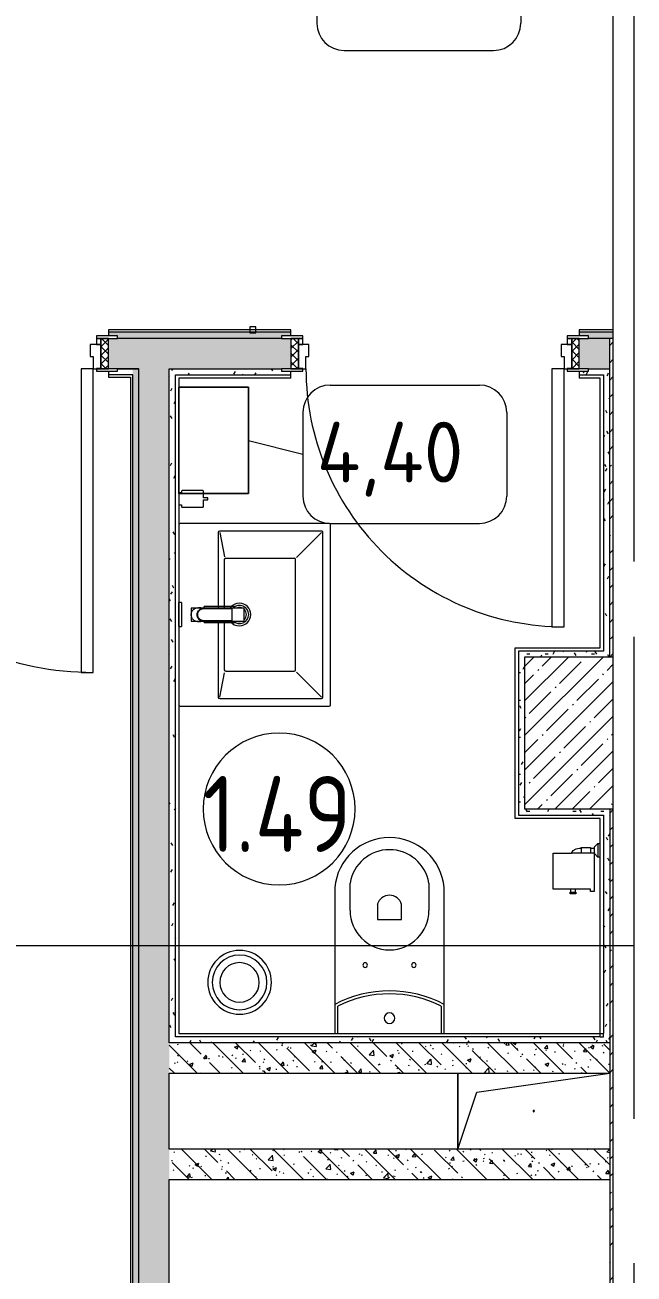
# Model space of a CAD drawing. Header units: millimetres. Extents: x 35840 to 252964, y -8553 to 29000.
# Drawn here: x 82555 to 84560, y 17068 to 21182 of the extents above; entities that cross this region are included whole.
import ezdxf

# ---------------------------------------------------------------- set-up
doc = ezdxf.new("R2010")
doc.units = ezdxf.units.MM
doc.linetypes.add('Осевая', pattern=[3175, 635, -476.25, 1587.5, -476.25])
for name, color, linetype, lineweight in [('0-1', 7, 'Continuous', 9), ('A-AREA-IDEN', 7, 'Continuous', 9), ('A-DETL-GENF', 7, 'Continuous', 9), ('A-DOOR', 7, 'Continuous', 9), ('A-DOOR-FRAM-2', 7, 'Continuous', 9), ('A-GENM', 7, 'Continuous', 9), ('A-WALL', 7, 'Continuous', 9), ('I-FURN-IDEN', 7, 'Continuous', 9), ('I-WALL', 7, 'Continuous', 9), ('P-SANR-FIXT-2', 7, 'Continuous', 13), ('S-COLS', 7, 'Continuous', 9), ('Оси', 7, 'Continuous', 9), ('Оси-2', 7, 'Осевая', 9)]:
    doc.layers.add(name, color=color, linetype=linetype, lineweight=lineweight)
for name, color, linetype, lineweight, true_color in [('A-DOOR-1', 7, 'Continuous', 9, 0xc0c0c0), ('A-DOOR-FRAM-1', 7, 'Continuous', 9, 0xc0c0c0), ('A-WALL-1', 9, 'Continuous', 9, 0x808080), ('A-WALL-FNSH-1', 9, 'Continuous', 9, 0x808080), ('I-FURN-1', 9, 'Continuous', 9, 0x808080), ('P-SANR-FIXT-1', 9, 'Continuous', 13, 0x808080)]:
    doc.layers.add(name, color=color, linetype=linetype, lineweight=lineweight, true_color=true_color)
doc.styles.add('GOST Common', font='GOST_Common.ttf', dxfattribs={"height": 200})
doc.styles.add('GOST Common_1', font='GOST_Common.ttf', dxfattribs={"width": 0.9, "height": 250})
pattern_1 = [(45, (600, 0), (-57.02463, 57.02463), []), (45, (657.025, 0), (-57.02463, 57.02463), [100.806, -20.161, 3.353, -16.808])]
pattern_2 = [(135, (600, 0), (-75.43415, -75.43415), [106.68, -17.78, 3.556, -17.78]), (135, (600, 75.39), (-75.43415, -75.43415), []), (50, (600, 0), (127.52922, -11.15758), [13.335, -146.685]), (355, (600, 0), (-24.66966, 133.74002), [10.668, -117.348]), (100.451, (610.63, -0.93), (102.85973, 122.58178), [11.333, -124.663]), (46.184, (600, 35.56), (189.75516, -29.43036), [20.002, -220.027]), (96.636, (615.81, 33.1), (166.1822, 173.1996), [17, -186.995]), (351.184, (600, 35.56), (166.18393, 173.19757), [16.002, -176.022]), (21, (617.78, 26.67), (106.13027, -71.58603), [13.335, -146.685]), (326, (617.78, 26.67), (43.26188, 128.93175), [10.668, -117.348]), (71.451, (626.62, 20.7), (149.39198, 57.34505), [11.333, -124.663]), (37.5, (600, 0), (2.162228, 59.188357), [3.353, -112.573, 3.353, -115.773, -117.792]), (37.5, (600, 0), (2.162228, 59.188357), [-235.052, 3.353, -114.44]), (7.5, (600, 0), (46.773857, 70.126152), [3.353, -64.567, 3.353, -109.906, -44.894]), (7.5, (600, 0), (46.773857, 70.126152), [-181.178, 3.353, -41.542]), (327.5, (560.35, 0), (94.91367, -4.010093), [3.353, -41.097, 3.353, -135.331, -184.023]), (327.5, (560.35, 0), (94.91367, -4.010093), [-183.134, 3.353, -180.67]), (317.5, (542.57, 0), (103.69057, 17.79882), [3.353, -54.432, 3.353, -88.748, -130.683]), (317.5, (542.57, 0), (103.69057, 17.79882), [-149.885, 3.353, -127.33])]
pattern_3 = [(0, (600, 0), (121.92, 30.48), [10.058, -81.382, 10.058, -81.382, -487.68]), (0, (600, 0), (121.92, 30.48), [-182.88, 10.058, -172.822, 10.058, -81.382, -213.36]), (0, (600, 0), (121.92, 30.48), [-457.2, 10.058, -50.902, 10.058, -142.342]), (120, (645.72, 15.24), (-87.356454, 90.345817), [10.058, -81.382, 10.058, -81.382, -487.68]), (120, (645.72, 15.24), (-87.356454, 90.345817), [-182.88, 10.058, -172.822, 10.058, -81.382, -213.36]), (120, (645.72, 15.24), (-87.356454, 90.345817), [-457.2, 10.058, -50.902, 10.058, -142.342]), (240, (660.96, 76.2), (-34.563546, -120.825817), [10.058, -81.382, 10.058, -81.382, -487.68]), (240, (660.96, 76.2), (-34.563546, -120.825817), [-182.88, 10.058, -172.822, 10.058, -81.382, -213.36]), (240, (660.96, 76.2), (-34.563546, -120.825817), [-457.2, 10.058, -50.902, 10.058, -142.342])]

# ---------------------------------------------------------------- blocks, each defined once
blk = doc.blocks.new('110_Дверь_СКБ_1Ст_Внутренняя1 - Д-11п 1100x2100h_кладовые _все__ коридор _между помещениями блока столовой__ моечные _все_ 2-32102277-План расстановки мебели и оборудования 1 этажа в осях 12-23')
at = {"layer": 'A-DOOR'}
h = blk.add_hatch(dxfattribs=at)
h.set_pattern_fill('FP_25', color=256, style=0, pattern_type=2)
h.set_pattern_definition([(135, (1751.41, 114.685), (-14.14214, -14.14214), []), (225, (1751.41, 114.685), (14.14214, -14.14214), [])])
h.paths.add_polyline_path([(562.5, -50), (562.5, 50), (537.5, 50), (537.5, -50)])
at = {"layer": 'A-DOOR-FRAM-2'}
h = blk.add_hatch(dxfattribs=at)
h.set_pattern_fill('FP_26', color=256, style=0, pattern_type=2)
h.set_pattern_definition([(45, (-371.384, 114.685), (-14.1421, 14.1421), []), (135, (-371.384, 114.685), (-14.1421, -14.1421), [])])
h.paths.add_polyline_path([(-512.5, -50), (-512.5, 50), (-537.5, 50), (-537.5, -50)])
at = {"layer": 'A-DOOR-1'}
for p, q in [((-487.5, 1050), (-487.5, 50)), ((-447.5, 1050), (-487.5, 1050)), ((-447.5, 50), (-447.5, 1050)), ((-487.5, 50), (-447.5, 50))]:
    blk.add_line(p, q, dxfattribs=at)
blk.add_arc((-487.5, 50), 1000, 360, 90, dxfattribs=at)
at = {"layer": 'A-DOOR-FRAM-1'}
for p, q in [((-497.5, 58), (-567.5, 58)), ((-567.5, 58), (-567.5, 50)), ((-567.5, 50), (-497.5, 50)), ((-512.5, 50), (-537.5, 50)), ((-537.5, 50), (-537.5, -50)), ((-487.5, 50), (-512.5, 50)), ((-512.5, 50), (-512.5, -30)), ((-512.5, -50), (-512.5, 50)), ((-497.5, 50), (-512.5, 50)), ((-512.5, 50), (-512.5, 49)), ((-512.5, 49), (-497.5, 49)), ((-497.5, 50), (-497.5, 58)), ((-497.5, 49), (-497.5, 50)), ((-487.5, 10), (-487.5, 50)), ((512.5, 50), (512.5, 10)), ((537.5, 50), (512.5, 50)), ((592.5, 58), (522.5, 58)), ((522.5, 58), (522.5, 50)), ((537.5, 50), (522.5, 50)), ((522.5, 50), (522.5, 49)), ((522.5, 50), (592.5, 50)), ((522.5, 49), (537.5, 49)), ((537.5, -30), (537.5, 50)), ((562.5, 50), (537.5, 50)), ((537.5, 50), (537.5, -50)), ((537.5, 49), (537.5, 50)), ((562.5, -50), (562.5, 50)), ((592.5, 50), (592.5, 58)), ((-477.5, 10), (-487.5, 10)), ((-477.5, -30), (-477.5, 10)), ((512.5, 10), (502.5, 10)), ((502.5, 10), (502.5, -30)), ((-512.5, -30), (-477.5, -30)), ((-497.5, -30), (-512.5, -30)), ((-512.5, -30), (-512.5, -50)), ((-497.5, -50), (-497.5, -30)), ((502.5, -30), (537.5, -30)), ((537.5, -30), (522.5, -30)), ((522.5, -30), (522.5, -50)), ((537.5, -50), (537.5, -30)), ((-497.5, -50), (-567.5, -50)), ((-567.5, -50), (-567.5, -58)), ((-567.5, -58), (-497.5, -58)), ((-537.5, -50), (-512.5, -50)), ((-512.5, -50), (-497.5, -50)), ((-497.5, -58), (-497.5, -50)), ((522.5, -50), (537.5, -50)), ((592.5, -50), (522.5, -50)), ((522.5, -50), (522.5, -58)), ((522.5, -58), (592.5, -58)), ((537.5, -50), (562.5, -50)), ((592.5, -58), (592.5, -50))]:
    blk.add_line(p, q, dxfattribs=at)
blk = doc.blocks.new('110_Дверь_СКБ_1Ст_Внутренняя1 - Д-7_п__950x2100h_Туалет-32105350-План расстановки мебели и оборудования 1 этажа в осях 12-23')
at = {"layer": 'A-DOOR'}
h = blk.add_hatch(dxfattribs=at)
h.set_pattern_fill('FP_23', color=256, style=0, pattern_type=2)
h.set_pattern_definition([(135, (1826.41, 114.685), (-14.14214, -14.14214), []), (225, (1826.41, 114.685), (14.14214, -14.14214), [])])
h.paths.add_polyline_path([(487.5, -50), (487.5, 50), (462.5, 50), (462.5, -50)])
at = {"layer": 'A-DOOR-FRAM-2'}
h = blk.add_hatch(dxfattribs=at)
h.set_pattern_fill('FP_24', color=256, style=0, pattern_type=2)
h.set_pattern_definition([(45, (-296.384, 114.685), (-14.1421, 14.1421), []), (135, (-296.384, 114.685), (-14.1421, -14.1421), [])])
h.paths.add_polyline_path([(-437.5, -50), (-437.5, 50), (-462.5, 50), (-462.5, -50)])
at = {"layer": 'A-DOOR-1'}
for p, q in [((-412.5, 900), (-412.5, 50)), ((-372.5, 900), (-412.5, 900)), ((-372.5, 50), (-372.5, 900)), ((-412.5, 50), (-372.5, 50))]:
    blk.add_line(p, q, dxfattribs=at)
blk.add_arc((-412.5, 50), 850, 360, 90, dxfattribs=at)
at = {"layer": 'A-DOOR-FRAM-1'}
for p, q in [((-422.5, 58), (-492.5, 58)), ((-492.5, 58), (-492.5, 50)), ((-492.5, 50), (-422.5, 50)), ((-437.5, 50), (-462.5, 50)), ((-462.5, 50), (-462.5, -50)), ((-412.5, 50), (-437.5, 50)), ((-437.5, 50), (-437.5, -30)), ((-437.5, -50), (-437.5, 50)), ((-422.5, 50), (-437.5, 50)), ((-437.5, 50), (-437.5, 49)), ((-437.5, 49), (-422.5, 49)), ((-422.5, 50), (-422.5, 58)), ((-422.5, 49), (-422.5, 50)), ((-412.5, 10), (-412.5, 50)), ((437.5, 50), (437.5, 10)), ((462.5, 50), (437.5, 50)), ((517.5, 58), (447.5, 58)), ((447.5, 58), (447.5, 50)), ((462.5, 50), (447.5, 50)), ((447.5, 50), (447.5, 49)), ((447.5, 50), (517.5, 50)), ((447.5, 49), (462.5, 49)), ((462.5, -30), (462.5, 50)), ((487.5, 50), (462.5, 50)), ((462.5, 50), (462.5, -50)), ((462.5, 49), (462.5, 50)), ((487.5, -50), (487.5, 50)), ((517.5, 50), (517.5, 58)), ((-402.5, 10), (-412.5, 10)), ((-402.5, -30), (-402.5, 10)), ((437.5, 10), (427.5, 10)), ((427.5, 10), (427.5, -30)), ((-437.5, -30), (-402.5, -30)), ((-422.5, -30), (-437.5, -30)), ((-437.5, -30), (-437.5, -50)), ((-422.5, -50), (-422.5, -30)), ((427.5, -30), (462.5, -30)), ((462.5, -30), (447.5, -30)), ((447.5, -30), (447.5, -50)), ((462.5, -50), (462.5, -30)), ((-422.5, -50), (-492.5, -50)), ((-492.5, -50), (-492.5, -58)), ((-492.5, -58), (-422.5, -58)), ((-462.5, -50), (-437.5, -50)), ((-437.5, -50), (-422.5, -50)), ((-422.5, -58), (-422.5, -50)), ((447.5, -50), (462.5, -50)), ((517.5, -50), (447.5, -50)), ((447.5, -50), (447.5, -58)), ((447.5, -58), (517.5, -58)), ((462.5, -50), (487.5, -50)), ((517.5, -58), (517.5, -50))]:
    blk.add_line(p, q, dxfattribs=at)
blk = doc.blocks.new('GM_Отверстие прямоугольное _в плите_ - Отверстие-V41-План расстановки мебели и оборудования 1 этажа в осях 12-23')
at = {"layer": 'A-GENM'}
for p, q in [((-250, -125), (-250, 125)), ((-250, 125), (-250, -125)), ((-187.5, 62.5), (250, 125)), ((-250, -125), (-187.5, 62.5))]:
    blk.add_line(p, q, dxfattribs=at)
for start, end in [(360, 180), (180, 360)]:
    blk.add_arc((0, 0), 2.5, start, end, dxfattribs=at)
blk = doc.blocks.new('BSC_Колонна _Прямоугольная - 500х500-V47-План расстановки мебели и оборудования 1 этажа в осях 12-23')
at = {"layer": 'S-COLS'}
h = blk.add_hatch(dxfattribs=at)
h.set_pattern_fill('FP_74', color=256, style=0, pattern_type=2)
h.set_pattern_definition([(45, (-83850, -18850), (-57.02463, 57.02463), []), (45, (-83792.975, -18850), (-57.02463, 57.02463), [100.806, -20.161, 3.353, -16.808])])
h.paths.add_polyline_path([(-250, -250), (40.7, -250), (40.7, 250), (-250, 250), (-250, -28.1)])
for p, q in [((40.7, 250), (-250, 250)), ((-250, 250), (-250, -250)), ((-250, -250), (40.7, -250))]:
    blk.add_line(p, q, dxfattribs=at)
blk = doc.blocks.new('WC Seat_2 with Cistern-Wall Based - 640 x 360mm-30580118-План расстановки мебели и оборудования 1 этажа в осях 12-23')
at = {"layer": 'P-SANR-FIXT-1'}
for p, q in [((-5, 410.5), (-5, 500.5)), ((255, 500.5), (255, 410.5)), ((-55, 485.5), (-55, 100.5)), ((305, 100.5), (305, 485.5)), ((85, 430.5), (85, 380.5)), ((165, 380.5), (165, 430.5)), ((85, 380.5), (165, 380.5)), ((-55, 100.5), (-55, 5.5)), ((-45, 5.5), (-45, 95.6)), ((295, 95.6), (295, 5.5)), ((305, 5.5), (305, 100.5))]:
    blk.add_line(p, q, dxfattribs=at)
for centre, radius, start, end in [((125, 469.8), 180.7, 4.9791, 175.0209), ((125, 478.7), 131.8, 9.5273, 170.4727), ((125, 418.8), 41.7, 16.2602, 163.7398), ((125, 410.5), 130, 180, 360), ((45, 230.5), 7.5, 0, 180), ((45, 230.5), 7.5, 180, 360), ((205, 230.5), 7.5, 0, 180), ((205, 230.5), 7.5, 180, 360), ((125, -237), 382.5, 61.9275, 118.0725), ((125, -247), 382.5, 63.6122, 116.3878), ((125, 55.5), 17.5, 0, 180), ((125, 55.5), 17.5, 180, 360)]:
    blk.add_arc(centre, radius, start, end, dxfattribs=at)
blk = doc.blocks.new('сифон - Для раковины-V234-План расстановки мебели и оборудования 1 этажа в осях 12-23')
at = {"layer": 'P-SANR-FIXT-1'}
for p, q in [((116.7, 26), (15, 26)), ((116.7, 26), (116.7, 22.5)), ((200, 40), (191.1, 40)), ((191.1, -40), (191.1, 40)), ((200, 40), (200, -40)), ((15, -26), (116.7, -26)), ((116.7, -20.6), (116.7, -26)), ((191.1, -40), (200, -40))]:
    blk.add_line(p, q, dxfattribs=at)
for start, end in [(46.114, 180), (180, 315)]:
    blk.add_arc((0, 0), 30, start, end, dxfattribs=at)
blk = doc.blocks.new('раковина - 400 x 500mm-V246-План расстановки мебели и оборудования 1 этажа в осях 12-23')
at = {"layer": 'P-SANR-FIXT-1'}
for p, q in [((-249.5, -5), (-249.5, -495)), ((352.5, -495), (352.5, -5)), ((-224.5, -135), (-224.5, -470)), ((31, -130), (-219.5, -130)), ((-219.5, -135), (-139.5, -151)), ((-134.5, -155), (-134.5, -380)), ((-126, -150), (-129.5, -150)), ((31, -150), (-126, -150)), ((322.5, -130), (73, -130)), ((233.5, -150), (73, -150)), ((238.5, -155), (238.5, -380)), ((322.5, -135), (242.8, -150.5)), ((327.5, -470), (327.5, -135)), ((-219.5, -470), (-137.6, -388.1)), ((-129.5, -385), (233.5, -385)), ((322.5, -470), (240.2, -387.7)), ((-219.5, -475), (322.5, -475)), ((-244.5, -500), (347.5, -500))]:
    blk.add_line(p, q, dxfattribs=at)
for centre, radius, start, end in [((-244.5, -5), 5, 90, 180), ((347.5, -5), 5, 0, 90), ((-219.5, -135), 5, 90, 180), ((-129.5, -155), 5, 90, 180), ((233.5, -155), 5, 0, 90), ((322.5, -135), 5, 0, 90), ((52.6, -199.9), 37.5, 127.0599, 180), ((52.6, -199.9), 37.5, 180, 360), ((52.6, -199.9), 23, 170.0836, 180), ((52.6, -199.9), 23, 180, 189.9158), ((52.6, -199.9), 37.5, 360, 54.9171), ((52.6, -199.9), 23, 360, 16.8017), ((52.6, -199.9), 23, 343.1959, 360), ((52.6, -199.9), 23, 225, 315), ((-129.5, -380), 5, 180, 270), ((233.5, -380), 5, 270, 360), ((-219.5, -470), 5, 180, 270), ((322.5, -470), 5, 270, 0), ((-244.5, -495), 5, 180, 270), ((347.5, -495), 5, 270, 0)]:
    blk.add_arc(centre, radius, start, end, dxfattribs=at)
blk = doc.blocks.new('смеситель для раковины - Default-30615600-План расстановки мебели и оборудования 1 этажа в осях 12-23')
at = {"layer": '0-1'}
for p, q in [((21, 151.6), (-21, 151.6)), ((20.3, 111.8), (-20.3, 111.8)), ((-22.8, 2.9), (-21.7, 15.4)), ((-20.7, 17.2), (-20.7, 16.7)), ((-20.3, 19.4), (-20.3, 15.8)), ((20.3, 15.8), (20.3, 19.4)), ((20.8, 16.7), (20.8, 17.2))]:
    blk.add_line(p, q, dxfattribs=at)
at = {"layer": '0-1', "flags": 128}
for points in [[(-21, 151.3), (-21, 147.9), (-21, 145.7), (-21, 145.2), (-21, 144.9), (-21, 144.8), (-21, 144.7), (-21, 144.7)], [(21, 89.1), (21, 88.6), (21, 88.3), (21, 88.3)], [(21.7, 15.4), (22.3, 8.3), (22.8, 2.9)]]:
    blk.add_lwpolyline(points, dxfattribs=at)
at = {"layer": 'P-SANR-FIXT-1'}
for p, q in [((21, 151.6), (-21, 151.6)), ((-21, 151.6), (-21, -23)), ((21, -23), (21, 151.6)), ((-20.3, 111.8), (-20.3, 111.8)), ((-20.3, 111.8), (-20.3, 109.7)), ((20.3, 109.7), (20.3, 111.8)), ((20.3, 111.8), (20.3, 111.8)), ((-21, -23), (21, -23))]:
    blk.add_line(p, q, dxfattribs=at)
at = {"layer": 'P-SANR-FIXT-1', "flags": 128}
for points in [[(-21, 144), (-21, 91), (-21, 37.9)], [(21, 37.9), (21, 91), (21, 144)], [(-20.3, 19.4), (-20.3, 60.2), (-20.3, 109.7)], [(20.3, 109.7), (20.3, 60.2), (20.3, 19.4)], [(-20.3, 15.8), (-20.3, 17.1), (-20.3, 18.4)], [(20.3, 18.4), (20.3, 17.1), (20.3, 15.8)], [(21, 17.1), (21, 22.3), (21, 27.5), (21, 32.7), (21, 37.9)], [(21, 15.1), (21, 15.6), (21, 16.1), (21, 16.6), (21, 17.1)], [(22.9, -1.8), (22.4, 2.9), (22, 7.6), (21.5, 12.3), (21.1, 17.1)], [(21.1, 17.1), (21.5, 12.3), (22, 7.6), (22.4, 2.9), (22.9, -1.8)]]:
    blk.add_lwpolyline(points, dxfattribs=at)
at = {"layer": 'P-SANR-FIXT-1'}
for centre, major_axis, ratio, start_param, end_param in [((-9809.3, 72.1), (-9788.3, 0.5), 0.986286, 3.135948, 3.138103), ((0, 17.2), (20.8, 0), 0.98634, 3.060685, 3.141593), ((0, 17.2), (20.8, 0), 0.98634, 3.141593, 3.395551), ((0, 17.2), (20.8, 0), 0.98634, 3.707105, 3.769911), ((0, 17.2), (20.8, 0), 0.98634, 5.654867, 5.717635), ((0, 17.2), (-20.8, 0), 0.98634, 2.887544, 3.141593), ((0, 17.2), (20.8, 0), 0.98634, 0, 0.080911), ((0, 17.2), (20.8, 0), 0.98634, 4.154533, 5.270098)]:
    blk.add_ellipse(centre, major_axis=major_axis, ratio=ratio, start_param=start_param, end_param=end_param, dxfattribs=at)
for points, knots in [([(-21, 151.6), (-21, 151.7), (-21, 151.5), (-21, 150.5), (-21, 148.7), (-21, 146.9), (-21, 145.2), (-21, 144.4), (-21, 144)], [0.4444444, 0.4444444, 0.4444444, 0.4444444, 0.5555556, 0.6666667, 0.7777778, 0.8888889, 0.9444444, 1, 1, 1, 1]), ([(21, 144), (21, 144.4), (21, 145.2), (21, 146.9), (21, 148.7), (21, 150.5), (21, 151.5), (21, 151.7), (21, 151.6)], [0, 0, 0, 0, 0.0555556, 0.1111111, 0.2222222, 0.3333333, 0.4444444, 0.5555556, 0.5555556, 0.5555556, 0.5555556]), ([(-21.8, 13.9), (-21.8, 14.6), (-21.7, 16.1), (-21.6, 18.9), (-21.5, 22.1), (-21.5, 25.2), (-21.4, 27.9), (-21.4, 30), (-21.4, 31.8), (-21.3, 33.4), (-21.3, 34.5), (-21.3, 35.6), (-21.3, 37), (-21.3, 38.7), (-21.2, 41), (-21.2, 44.2), (-21.2, 48.8), (-21.1, 54.3), (-21.1, 59.3), (-21.1, 63.2), (-21.1, 66.1), (-21.1, 68.8), (-21.1, 72.5), (-21, 78.9), (-21, 84.5), (-21, 88.1)], [0, 0, 0, 0, 0.083333, 0.166667, 0.25, 0.333333, 0.375, 0.416667, 0.458333, 0.479167, 0.5, 0.520833, 0.541667, 0.583333, 0.625, 0.666667, 0.708333, 0.75, 0.791667, 0.8125, 0.833333, 0.854167, 0.875, 0.916667, 1, 1, 1, 1]), ([(21, 88.1), (21, 84.5), (21, 78.9), (21.1, 72.5), (21.1, 68.8), (21.1, 66.1), (21.1, 63.2), (21.1, 59.3), (21.2, 54.3), (21.2, 48.8), (21.2, 44.2), (21.3, 41), (21.3, 38.7), (21.3, 37), (21.3, 35.6), (21.3, 34.5), (21.3, 33.4), (21.4, 31.8), (21.4, 30), (21.4, 27.9), (21.5, 25.2), (21.5, 22.1), (21.6, 18.9), (21.7, 16.1), (21.8, 14.6), (21.8, 13.9)], [0, 0, 0, 0, 0.083333, 0.125, 0.145833, 0.166667, 0.1875, 0.208333, 0.25, 0.291667, 0.333333, 0.375, 0.416667, 0.458333, 0.479167, 0.5, 0.520833, 0.541667, 0.583333, 0.625, 0.666667, 0.75, 0.833333, 0.916667, 1, 1, 1, 1]), ([(-21.1, 17.1), (-21.2, 16.5), (-21.3, 15.4), (-21.5, 13.7), (-21.6, 11.8), (-21.9, 9.3), (-22.1, 7.6), (-22.4, 5.3), (-22.6, 3), (-22.8, 1.4), (-22.9, 0.3)], [0, 0, 0, 0, 0.1, 0.2, 0.3, 0.4, 0.6, 0.7, 0.8, 1, 1, 1, 1]), ([(-22.6, 3.6), (-22.6, 3.8), (-22.5, 4.4), (-22.4, 5.5), (-22.3, 6.9), (-22.2, 8.4), (-22, 10.9), (-21.9, 12.9), (-21.8, 13.9)], [0.3178487, 0.3178487, 0.3178487, 0.3178487, 0.375, 0.5, 0.625, 0.75, 0.875, 1, 1, 1, 1]), ([(21, 15.1), (20.9, 14), (20.5, 11.7), (19.3, 8.5), (17.6, 5.5), (14.8, 1.9), (11.1, -0.9), (6.8, -2.8), (3.4, -3.6), (0, -3.8), (-4.5, -3.5), (-10.1, -1.7), (-14.7, 1.9), (-17.6, 5.5), (-19.3, 8.4), (-20.5, 11.7), (-20.9, 13.9), (-21, 15)], [0, 0, 0, 0, 0.055556, 0.111111, 0.166667, 0.222222, 0.333333, 0.388889, 0.444444, 0.5, 0.555556, 0.666667, 0.777778, 0.833333, 0.888889, 0.944444, 1, 1, 1, 1]), ([(20.3, 19.4), (20.3, 18.2), (20.2, 15.9), (19.3, 12.3), (18, 9.6), (16.8, 7.5), (15.7, 6), (14.5, 4.7), (12.8, 3), (10.4, 1.2), (7.1, -0.4), (2.4, -1.7), (-2.5, -1.7), (-7.1, -0.4), (-10.9, 1.5), (-13.6, 3.7), (-15.4, 5.7), (-16.5, 7.1), (-17.7, 9), (-18.9, 11.5), (-20, 15), (-20.3, 17.7), (-20.3, 19.4)], [0, 0, 0, 0, 0.055556, 0.111111, 0.166667, 0.194444, 0.222222, 0.25, 0.277778, 0.333333, 0.388889, 0.444444, 0.555556, 0.611111, 0.666667, 0.75, 0.770833, 0.791667, 0.833333, 0.875, 0.916667, 1, 1, 1, 1]), ([(20.3, 15.8), (20.3, 13.7), (19.8, 10.7), (17.9, 6.9), (16.3, 4.7), (14.8, 3.1), (13, 1.5), (11.1, 0.2), (9, -0.8), (7.3, -1.5), (5.5, -2), (3.6, -2.4), (1.4, -2.7), (-0.9, -2.7), (-3.3, -2.5), (-5.5, -2), (-7.7, -1.3), (-9.8, -0.4), (-11.7, 0.6), (-13.5, 1.9), (-15.1, 3.4), (-16.9, 5.4), (-19.5, 9.5), (-20.3, 13.2), (-20.3, 15.8)], [0, 0, 0, 0, 0.111111, 0.166667, 0.222222, 0.25, 0.277778, 0.333333, 0.361111, 0.388889, 0.416667, 0.444444, 0.479167, 0.513889, 0.548611, 0.583333, 0.618056, 0.652778, 0.6875, 0.722222, 0.756944, 0.791667, 0.861111, 1, 1, 1, 1]), ([(21.1, 19.2), (21.3, 18.6), (21.7, 16.8), (21.8, 15.1), (21.8, 13.9)], [0.8206896, 0.8206896, 0.8206896, 0.8206896, 0.8888889, 1, 1, 1, 1]), ([(21.1, 17.1), (21.1, 16.7), (21.2, 16), (21.3, 15), (21.4, 13.9), (21.6, 12.5), (21.8, 10.8), (22, 8.7), (22.2, 6.9), (22.4, 5.5), (22.5, 4.5), (22.6, 3.4), (22.7, 2.4), (22.8, 1.5), (22.9, 0.8), (22.9, 0.4), (22.9, 0.3)], [0, 0, 0, 0, 0.0625, 0.125, 0.1875, 0.25, 0.375, 0.5, 0.625, 0.6875, 0.75, 0.8125, 0.875, 0.9375, 0.96875, 1, 1, 1, 1]), ([(21.8, 13.9), (21.8, 13.3), (21.9, 11.9), (22, 10), (22.2, 8.4), (22.2, 7.3), (22.3, 6.4), (22.4, 5.2), (22.6, 3.7), (22.8, 2), (22.9, 0.8), (22.9, 0.3)], [0, 0, 0, 0, 0.083333, 0.166667, 0.25, 0.333333, 0.416667, 0.5, 0.666667, 0.833333, 1, 1, 1, 1]), ([(22.1, 7), (22.2, 6.5), (22.8, 4.3), (23, 2), (22.9, 0.3)], [0.8, 0.8, 0.8, 0.8, 0.85, 1, 1, 1, 1]), ([(22.9, -1.8), (22.6, -4.5), (21.7, -8.2), (19.1, -12.8), (16.7, -15.9), (13.7, -18.5), (10.4, -20.6), (6.8, -22.1), (3.4, -22.8), (0.5, -23), (-2.9, -22.9), (-6.8, -22.1), (-10.7, -20.5), (-13.4, -18.7), (-15.3, -17.2), (-17, -15.4), (-19, -12.9), (-20.6, -10.1), (-21.5, -8), (-21.7, -7.4)], [0, 0, 0, 0, 0.1111111, 0.1666667, 0.2222222, 0.2777778, 0.3333333, 0.3888889, 0.4444444, 0.4791667, 0.5138889, 0.5833333, 0.6527778, 0.6875, 0.7222222, 0.7569444, 0.7916667, 0.8611111, 0.8888889, 0.8888889, 0.8888889, 0.8888889])]:
    blk.add_open_spline(points, degree=3, knots=knots, dxfattribs=at)
for points in [[(-22.9, 0.3), (-23, 2.1), (-22.8, 3.8), (-22.4, 5.5)], [(-21.8, 13.9), (-21.8, 15.7), (-21.5, 17.5), (-21.1, 19.2)], [(-21.1, 17.1), (-21.1, 16.7), (-21.1, 16), (-21, 15.3), (-21, 15)], [(21, 37.9), (21, 36.1), (21, 32.7), (21.1, 27.5), (21.1, 22.3), (21.1, 18.8), (21.1, 17.1)], [(21.1, 17.1), (21.1, 16.7), (21.1, 16.1), (21, 15.4), (21, 15.1)], [(22.9, 0.3), (22.8, 1.7), (22.5, 4.5), (22, 8.7), (21.5, 12.9), (21.2, 15.7), (21.1, 17.1)], [(22.9, 0.3), (22.9, -0.1), (22.9, -0.4), (22.9, -0.8)]]:
    blk.add_open_spline(points, degree=3, dxfattribs=at)
blk = doc.blocks.new('мусорная корзина - Round_ Metal-30590745-План расстановки мебели и оборудования 1 этажа в осях 12-23')
at = {"layer": 'P-SANR-FIXT-1'}
for radius, start, end in [(105, 0, 180), (90, 360, 180), (65, 0, 180), (105, 180, 360), (90, 180, 360), (65, 180, 360)]:
    blk.add_arc((0, 0), radius, start, end, dxfattribs=at)
blk = doc.blocks.new('TOY_Диспансер мыло - Дозатор Elegance new 11654 019001 хром-V247-План расстановки мебели и оборудования 1 этажа в осях 12-23')
at = {"layer": 'A-GENM'}
for p, q in [((97.5, 84.7), (97.5, 17)), ((107.5, 86.7), (99.5, 86.7)), ((122.2, 86.7), (107.5, 86.7)), ((127.9, 101.6), (122.2, 101.6)), ((122.2, 101.6), (122.2, 86.7)), ((127.9, 86.7), (127.9, 101.6)), ((150.5, 86.7), (127.9, 86.7)), ((152.5, 17), (152.5, 84.7)), ((99.5, 15), (105, 15)), ((105, 15), (105, 5.5)), ((145, 5.5), (145, 15)), ((145, 15), (150.5, 15))]:
    blk.add_line(p, q, dxfattribs=at)
for centre, start, end in [((99.5, 84.7), 90, 180), ((150.5, 84.7), 360, 90), ((99.5, 17), 180, 270), ((150.5, 17), 270, 360)]:
    blk.add_arc(centre, 2, start, end, dxfattribs=at)
blk = doc.blocks.new('Sanitary_Toilet-Accessories_Gessi_Wall-mounted-paper-roll-holder-65449 - Chrome-V255-План расстановки мебели и оборудования 1 этажа в осях 12-23')
at = {"layer": 'A-DETL-GENF'}
for p, q in [((67725.5, 248.5), (67725.5, 305.7)), ((67725.5, 305.7), (67844.5, 305.7)), ((67844.5, 305.7), (67844.5, 245.4)), ((67710.5, 231.5), (67710.5, 250.5)), ((67710.5, 250.5), (67716.5, 250.5)), ((67716.5, 250.5), (67716.5, 248.5)), ((67716.5, 248.5), (67716.5, 233.5)), ((67716.5, 248.5), (67725.5, 248.5)), ((67725.5, 233.5), (67725.5, 248.5)), ((67716.5, 231.5), (67710.5, 231.5)), ((67725.5, 233.5), (67716.5, 233.5)), ((67716.5, 233.5), (67716.5, 231.5)), ((67725.5, 182.7), (67725.5, 233.5)), ((67844.5, 170), (67844.5, 245.4)), ((67844.5, 245.4), (67852.9, 239.9)), ((67861.5, 213.5), (67844.5, 213.5)), ((67852.9, 239.9), (67859.3, 230.3)), ((67859.3, 230.3), (67861.5, 219)), ((67861.5, 219), (67861.5, 213.5)), ((67861.5, 213.5), (67863, 213.5)), ((67863, 213.5), (67863, 183.5)), ((67718, 170.7), (67718, 182.7)), ((67718, 182.7), (67725.5, 182.7)), ((67844.5, 170.7), (67718, 170.7)), ((67831.6, 159), (67843, 170)), ((67843, 170), (67846.5, 170)), ((67861.5, 183.5), (67844.5, 183.5)), ((67846.5, 170), (67844.5, 170.7)), ((67844.5, 170), (67863, 170)), ((67863, 183.5), (67861.5, 183.5)), ((67861.5, 183.5), (67861.5, 170)), ((67861.5, 170), (67865, 170)), ((67865, 170), (67876.4, 159)), ((67831.5, 151), (67831.6, 159)), ((67876.4, 159), (67831.6, 159)), ((67876.4, 159), (67876.5, 151))]:
    blk.add_line(p, q, dxfattribs=at)
blk = doc.blocks.new('DET_L_Линия разрыва - М100-30654842-План расстановки мебели и оборудования 1 этажа в осях 12-23')
at = {"layer": 'A-DETL-GENF'}
blk.add_line((24079.7, 0), (12339.9, 0), dxfattribs=at)
blk = doc.blocks.new('Марка_Мебель - В прямоуг_Balcon_Марка-25523697-План расстановки мебели и оборудования 1 этажа в осях 12-23')
at = {"layer": 'I-FURN-IDEN'}
for p, q in [((-2.455, 2.278), (2.455, 2.278)), ((-3.355, 1.378), (-3.355, -1.384)), ((3.355, 1.378), (3.355, -1.378)), ((-2.461, -2.278), (2.455, -2.278))]:
    blk.add_line(p, q, dxfattribs=at)
for centre, radius, start, end in [((-2.455, 1.378), 0.9, 90, 180), ((2.455, 1.378), 0.9, 0, 90), ((-2.461, -1.384), 0.893, 180, 270), ((2.455, -1.378), 0.9, 270, 0)]:
    blk.add_arc(centre, radius, start, end, dxfattribs=at)
blk = doc.blocks.new('Марка_Помещения - Номер-25198446-План расстановки мебели и оборудования 1 этажа в осях 12-23')
at = {"layer": 'A-AREA-IDEN'}
for start, end in [(360, 180), (180, 360)]:
    blk.add_arc((0, 0), 2.5, start, end, dxfattribs=at)

msp = doc.modelspace()

# ---------------------------------------------------------------- hatches: boundary and pattern name
at = {"layer": 'I-WALL'}
h = msp.add_hatch(dxfattribs=at)
h.set_pattern_fill('FP_85', color=256, style=0, pattern_type=2)
h.set_pattern_definition(pattern_3)
h.paths.add_polyline_path([(84410, 20150), (84490.7, 20150.2), (84490.7, 20170), (84380, 20170), (84380, 20158), (84410, 20158)])
h.paths.add_polyline_path([(83370.4, 20150), (83400, 20151), (83400, 20158), (83430, 20158), (83430, 20170), (82830, 20170), (82830, 20158), (82860, 20158), (82860, 20150)])
h.paths.add_polyline_path([(81700, 20150), (81700, 20158), (81730, 20158), (81730, 20170), (80550, 20170), (80550, 20158), (80580, 20158), (80580, 20150), (81550, 20150)])
h.paths.add_polyline_path([(78679.8, 20150), (79420, 20150.8), (79420, 20158), (79450, 20158), (79450, 20170), (78679.8, 20170)])
h = msp.add_hatch(dxfattribs=at)
h.set_pattern_fill('FP_22', color=256, style=0, pattern_type=2)
h.set_pattern_definition(pattern_2)
h.paths.add_polyline_path([(84380, 20050), (84480, 20050), (84480, 20150), (84380, 20150)])
h.paths.add_polyline_path([(82830, 20050), (83430, 20050), (83430, 20150), (82830, 20150)])
h.paths.add_polyline_path([(81700, 20050), (81730, 20050), (81730, 20150), (81550, 20150), (81550, 20050)])
h = msp.add_hatch(dxfattribs=at)
h.set_pattern_fill('FP_1', color=256, style=0, pattern_type=2)
h.set_pattern_definition(pattern_1)
h.paths.add_polyline_path([(84490.7, 19100), (84490.7, 20150), (84480, 20150), (84480, 19100)])
h = msp.add_hatch(dxfattribs=at)
h.set_pattern_fill('FP_85', color=256, style=0, pattern_type=2)
h.set_pattern_definition(pattern_3)
h.paths.add_polyline_path([(82902, 20030), (82910, 20030), (82910, 20050), (82860, 20050), (82860, 20042), (82830, 20042), (82830, 20030), (82860, 20030)])
h.paths.add_polyline_path([(81730, 20030), (81730, 20042), (81700, 20042), (81700, 20050), (81570, 20050), (81570, 20030), (81700, 20030)])
h = msp.add_hatch(dxfattribs=at)
h.set_pattern_fill('FP_85', color=256, style=0, pattern_type=2)
h.set_pattern_definition(pattern_3)
h.paths.add_polyline_path([(82910, 15270), (82930, 15270), (82930, 20050), (82910, 20050), (82910, 15278)])
h = msp.add_hatch(dxfattribs=at)
h.set_pattern_fill('FP_22', color=256, style=0, pattern_type=2)
h.set_pattern_definition(pattern_2)
h.paths.add_polyline_path([(83030, 15250), (83030, 20050), (82930, 20050), (82930, 15250)])
h = msp.add_hatch(dxfattribs=at)
h.set_pattern_fill('FP_85', color=256, style=0, pattern_type=2)
h.set_pattern_definition(pattern_3)
h.paths.add_polyline_path([(84480, 20030), (84480, 20050), (84410, 20050), (84410, 20042), (84380, 20042), (84380, 20030), (84460, 20030)])
h.paths.add_polyline_path([(83030, 20030), (83430, 20030), (83430, 20042), (83400, 20042), (83400, 20050), (83030, 20050)])
h = msp.add_hatch(dxfattribs=at)
h.set_pattern_fill('FP_85', color=256, style=0, pattern_type=2)
h.set_pattern_definition(pattern_3)
h.paths.add_polyline_path([(83050, 17830), (83050, 20030), (83030, 20030), (83030, 17830)])
h = msp.add_hatch(dxfattribs=at)
h.set_pattern_fill('FP_85', color=256, style=0, pattern_type=2)
h.set_pattern_definition(pattern_3)
h.paths.add_polyline_path([(84480, 19120), (84480, 20030), (84460, 20030), (84460, 19120)])
h = msp.add_hatch(dxfattribs=at)
h.set_pattern_fill('FP_85', color=256, style=0, pattern_type=2)
h.set_pattern_definition(pattern_3)
h.paths.add_polyline_path([(84180, 18600), (84200, 18600), (84200, 19120), (84180, 19120), (84180, 18821.9)])
h = msp.add_hatch(dxfattribs=at)
h.set_pattern_fill('FP_85', color=256, style=0, pattern_type=2)
h.set_pattern_definition(pattern_3)
h.paths.add_polyline_path([(84200, 19100), (84480, 19100), (84480, 19120), (84200, 19120)])
h = msp.add_hatch(dxfattribs=at)
h.set_pattern_fill('FP_85', color=256, style=0, pattern_type=2)
h.set_pattern_definition(pattern_3)
h.paths.add_polyline_path([(84460, 18580), (84460, 18600), (84180, 18600), (84180, 18580), (84457.4, 18580)])
h = msp.add_hatch(dxfattribs=at)
h.set_pattern_fill('FP_85', color=256, style=0, pattern_type=2)
h.set_pattern_definition(pattern_3)
h.paths.add_polyline_path([(84460, 17850), (84480, 17850), (84480, 18600), (84460, 18600), (84460, 18304.8)])
h = msp.add_hatch(dxfattribs=at)
h.set_pattern_fill('FP_1', color=256, style=0, pattern_type=2)
h.set_pattern_definition(pattern_1)
h.paths.add_polyline_path([(84490.7, 15650), (84490.7, 18600), (84480, 18600), (84480, 15650)])
h = msp.add_hatch(dxfattribs=at)
h.set_pattern_fill('FP_22', color=256, style=0, pattern_type=2)
h.set_pattern_definition(pattern_2)
h.paths.add_polyline_path([(84480, 17730), (84480, 17830), (83030, 17830), (83030, 17730), (83370.4, 17730)])
h = msp.add_hatch(dxfattribs=at)
h.set_pattern_fill('FP_85', color=256, style=0, pattern_type=2)
h.set_pattern_definition(pattern_3)
h.paths.add_polyline_path([(84480, 17830), (84480, 17850), (83050, 17850), (83050, 17830), (83370.4, 17830)])
h = msp.add_hatch(dxfattribs=at)
h.set_pattern_fill('FP_22', color=256, style=0, pattern_type=2)
h.set_pattern_definition(pattern_2)
h.paths.add_polyline_path([(84480, 17380), (84480, 17480), (83030, 17480), (83030, 17380), (83370.4, 17380)])

# ---------------------------------------------------------------- linework, layer by layer
at = {"layer": 'A-WALL'}
for p, q in [((83400, 20150), (82860, 20150)), ((84490.7, 20150), (84410, 20150)), ((83030, 20050), (83400, 20050)), ((84410, 20050), (84480, 20050)), ((82910, 20030), (82830, 20030)), ((82910, 15270), (82910, 20030))]:
    msp.add_line(p, q, dxfattribs=at)
at = {"layer": 'A-WALL-1'}
for p, q in [((83430, 20170), (82830, 20170)), ((82830, 20170), (82830, 20158)), ((83430, 20158), (83430, 20170)), ((84490.7, 20170), (84380, 20170)), ((84380, 20170), (84380, 20158)), ((84480, 19100), (84480, 20150)), ((82830, 20042), (82830, 20030)), ((82860, 20050), (82930, 20050)), ((82930, 20050), (82860, 20050)), ((82930, 15250), (82930, 20050)), ((83030, 17830), (83030, 20050)), ((83430, 20030), (83430, 20042)), ((84380, 20042), (84380, 20030)), ((83050, 20030), (83430, 20030)), ((83050, 17850), (83050, 20030)), ((84380, 20030), (84460, 20030)), ((84460, 20030), (84460, 19120)), ((84180, 19120), (84180, 18580)), ((84460, 19120), (84180, 19120)), ((84480, 18600), (84480, 15650)), ((84180, 18580), (84460, 18580)), ((84460, 18580), (84460, 17861)), ((84480, 17830), (83030, 17830)), ((84449, 17850), (83050, 17850)), ((83030, 17730), (84480, 17730)), ((83030, 17480), (83030, 17730)), ((84480, 17480), (83030, 17480)), ((83030, 17380), (84480, 17380)), ((83030, 15250), (83030, 17380))]:
    msp.add_line(p, q, dxfattribs=at)
at = {"layer": 'A-WALL-FNSH-1'}
for p, q in [((83430, 20178), (82830, 20178)), ((82830, 20178), (82830, 20170)), ((83315.5, 20188), (83295.5, 20188)), ((83295.5, 20188), (83295.5, 20168)), ((83295.5, 20168), (83315.5, 20168)), ((83315.5, 20168), (83315.5, 20188)), ((83430, 20170), (83430, 20178)), ((84490.7, 20178), (84380, 20178)), ((84380, 20178), (84380, 20170)), ((82830, 20030), (82830, 20022)), ((82830, 20022), (82902, 20022)), ((82902, 20022), (82902, 15278))]:
    msp.add_line(p, q, dxfattribs=at)
at = {"layer": 'I-FURN-1'}
for p, q in [((83290.9, 19989), (83060.9, 19989)), ((83060.9, 19989), (83060.9, 19639)), ((83061, 19989), (83290.9, 19989)), ((83290.9, 19639), (83290.9, 19989)), ((83290.9, 19989), (83290.9, 19639)), ((83060.9, 19639), (83290.9, 19639)), ((83290.9, 19639), (83061, 19639))]:
    msp.add_line(p, q, dxfattribs=at)
at = {"layer": 'I-FURN-IDEN'}
msp.add_line((83290.9, 19814), (83469.8, 19768.3), dxfattribs=at)
at = {"layer": 'I-WALL'}
for p, q in [((83061, 20019), (83061, 17861)), ((83430, 20019), (83061, 20019)), ((83430, 20019), (83430, 20030)), ((84380, 20030), (84380, 20019)), ((84449, 20019), (84380, 20019)), ((84449, 19131), (84449, 20019)), ((84169, 18569), (84169, 19131)), ((84169, 19131), (84449, 19131)), ((84449, 18569), (84169, 18569)), ((84449, 17850), (84449, 18569)), ((83061, 17861), (84460, 17861)), ((84460, 17850), (84460, 17861)), ((84449, 17850), (84460, 17850))]:
    msp.add_line(p, q, dxfattribs=at)
at = {"layer": 'Оси'}
for p, q in [((84560, 19415.1), (84560, 21915.1)), ((82060, 18150), (84560, 18150))]:
    msp.add_line(p, q, dxfattribs=at)
at = {"layer": 'Оси-2'}
msp.add_line((84560, 593.7), (84560, 19415.1), dxfattribs=at)

# ---------------------------------------------------------------- block references
at = {"layer": 'A-AREA-IDEN', "xscale": 99.99999999999993, "yscale": 99.99999999999993, "zscale": 99.99999999999993}
msp.add_blockref('Марка_Помещения - Номер-25198446-План расстановки мебели и оборудования 1 этажа в осях 12-23', (83391.7, 18600), dxfattribs=at)
at = {"layer": 'A-DETL-GENF', "rotation": 90.00000000000031}
msp.add_blockref('DET_L_Линия разрыва - М100-30654842-План расстановки мебели и оборудования 1 этажа в осях 12-23', (84490.7, 3301.1), dxfattribs=at)
at = {"layer": 'A-DOOR-1', "rotation": 180}
for name, p in [('110_Дверь_СКБ_1Ст_Внутренняя1 - Д-11п 1100x2100h_кладовые _все__ коридор _между помещениями блока столовой__ моечные _все_ 2-32102277-План расстановки мебели и оборудования 1 этажа в осях 12-23', (82292.5, 20100)), ('110_Дверь_СКБ_1Ст_Внутренняя1 - Д-7_п__950x2100h_Туалет-32105350-План расстановки мебели и оборудования 1 этажа в осях 12-23', (83917.5, 20100))]:
    msp.add_blockref(name, p, dxfattribs=at)
at = {"layer": 'A-GENM'}
msp.add_blockref('GM_Отверстие прямоугольное _в плите_ - Отверстие-V41-План расстановки мебели и оборудования 1 этажа в осях 12-23', (84230, 17605), dxfattribs=at)
at = {"layer": 'I-FURN-IDEN', "xscale": 99.99999999999993, "yscale": 99.99999999999993, "zscale": 99.99999999999993}
for p in [(83851.5, 21326), (83805.3, 19768.3)]:
    msp.add_blockref('Марка_Мебель - В прямоуг_Balcon_Марка-25523697-План расстановки мебели и оборудования 1 этажа в осях 12-23', p, dxfattribs=at)
at = {"layer": 'P-SANR-FIXT-1'}
for name, p, rotation in [('раковина - 400 x 500mm-V246-План расстановки мебели и оборудования 1 этажа в осях 12-23', (83061, 19188), 90.00000000000011), ('сифон - Для раковины-V234-План расстановки мебели и оборудования 1 этажа в осях 12-23', (83261.5, 19240.6), 180), ('смеситель для раковины - Default-30615600-План расстановки мебели и оборудования 1 этажа в осях 12-23', (83125.2, 19240), 269.9999999999995)]:
    msp.add_blockref(name, p, dxfattribs=dict(at, rotation=rotation))
for name, p in [('WC Seat_2 with Cistern-Wall Based - 640 x 360mm-30580118-План расстановки мебели и оборудования 1 этажа в осях 12-23', (83630, 17855.5)), ('мусорная корзина - Round_ Metal-30590745-План расстановки мебели и оборудования 1 этажа в осях 12-23', (83261.5, 18029))]:
    msp.add_blockref(name, p, dxfattribs=at)
at = {"layer": 'P-SANR-FIXT-2'}
for name, p, rotation in [('TOY_Диспансер мыло - Дозатор Elegance new 11654 019001 хром-V247-План расстановки мебели и оборудования 1 этажа в осях 12-23', (83055.5, 19746.5), 270), ('Sanitary_Toilet-Accessories_Gessi_Wall-mounted-paper-roll-holder-65449 - Chrome-V255-План расстановки мебели и оборудования 1 этажа в осях 12-23', (84600, -49390), 90.0000000000002)]:
    msp.add_blockref(name, p, dxfattribs=dict(at, rotation=rotation))
at = {"layer": 'S-COLS'}
msp.add_blockref('BSC_Колонна _Прямоугольная - 500х500-V47-План расстановки мебели и оборудования 1 этажа в осях 12-23', (84450, 18850), dxfattribs=at)

# ---------------------------------------------------------------- texts
at = {"layer": 'A-AREA-IDEN', "insert": (83140.8, 18708.6), "char_height": 250, "width": 627.721, "attachment_point": 1, "style": 'GOST Common_1'}
msp.add_mtext('1.49', dxfattribs=at)
at = {"layer": 'I-FURN-IDEN', "insert": (83515.8, 19875.4), "char_height": 200, "width": 665.401, "attachment_point": 1, "style": 'GOST Common'}
msp.add_mtext('4,40', dxfattribs=at)

doc.saveas('drawing.dxf')
